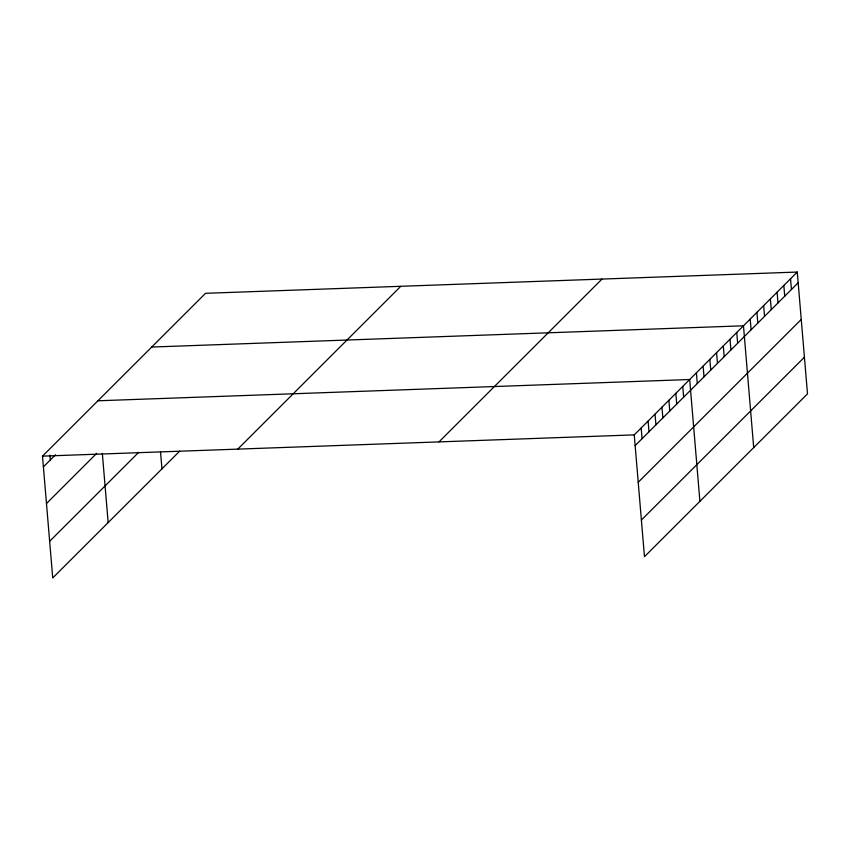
<?xml version="1.0" encoding="UTF-8"?>
<svg xmlns="http://www.w3.org/2000/svg" width="850" height="850" viewBox="0 0 850 850"><rect width="100%" height="100%" fill="white"/><g stroke="black" fill="none" stroke-linecap="round" stroke-linejoin="round"><path stroke-width="1.27" d="M179.605 451.223L52.732 577.947L42.5 456.142L205.53 293.314L797.268 272.053L807.5 393.858L644.47 556.686L634.249 434.881L797.268 272.053M43.403 466.862L55.526 454.75M46.474 503.519L96.709 453.348M49.651 541.291L138.699 452.338M237.777 449.129L400.796 286.301M438.972 441.904L601.991 279.076M635.152 445.602L798.171 282.774M638.222 482.258L801.253 319.43M641.399 520.03L804.419 357.202M151.725 347.044L743.474 325.794L753.706 447.589M97.931 400.786L689.679 379.525L699.901 501.319M42.5 456.142L634.249 434.881M790.543 278.768L791.446 289.489M783.827 285.494L784.72 296.214M777.102 292.209L777.994 302.929M770.376 298.924L771.269 309.644M763.651 305.639L764.554 316.359M756.925 312.354L757.828 323.074M750.199 319.069L751.102 329.789M736.748 332.509L737.651 343.23M730.023 339.224L730.926 349.945M723.297 345.939L724.2 356.66M716.571 352.654L717.474 363.375M709.846 359.369L710.749 370.09M703.12 366.084L704.023 376.816M696.405 372.81L697.298 383.531M682.752 386.442L683.644 397.163M675.814 393.359L676.717 404.079M668.886 400.286L669.789 411.007M661.959 407.203L662.862 417.924M655.031 414.12L655.934 424.841M648.104 421.047L649.007 431.768M641.176 427.964L642.079 438.685M160.523 451.828L161.957 468.849M102.34 453.369L108.152 522.58M49.927 455.175L50.331 459.946"/></g></svg>
